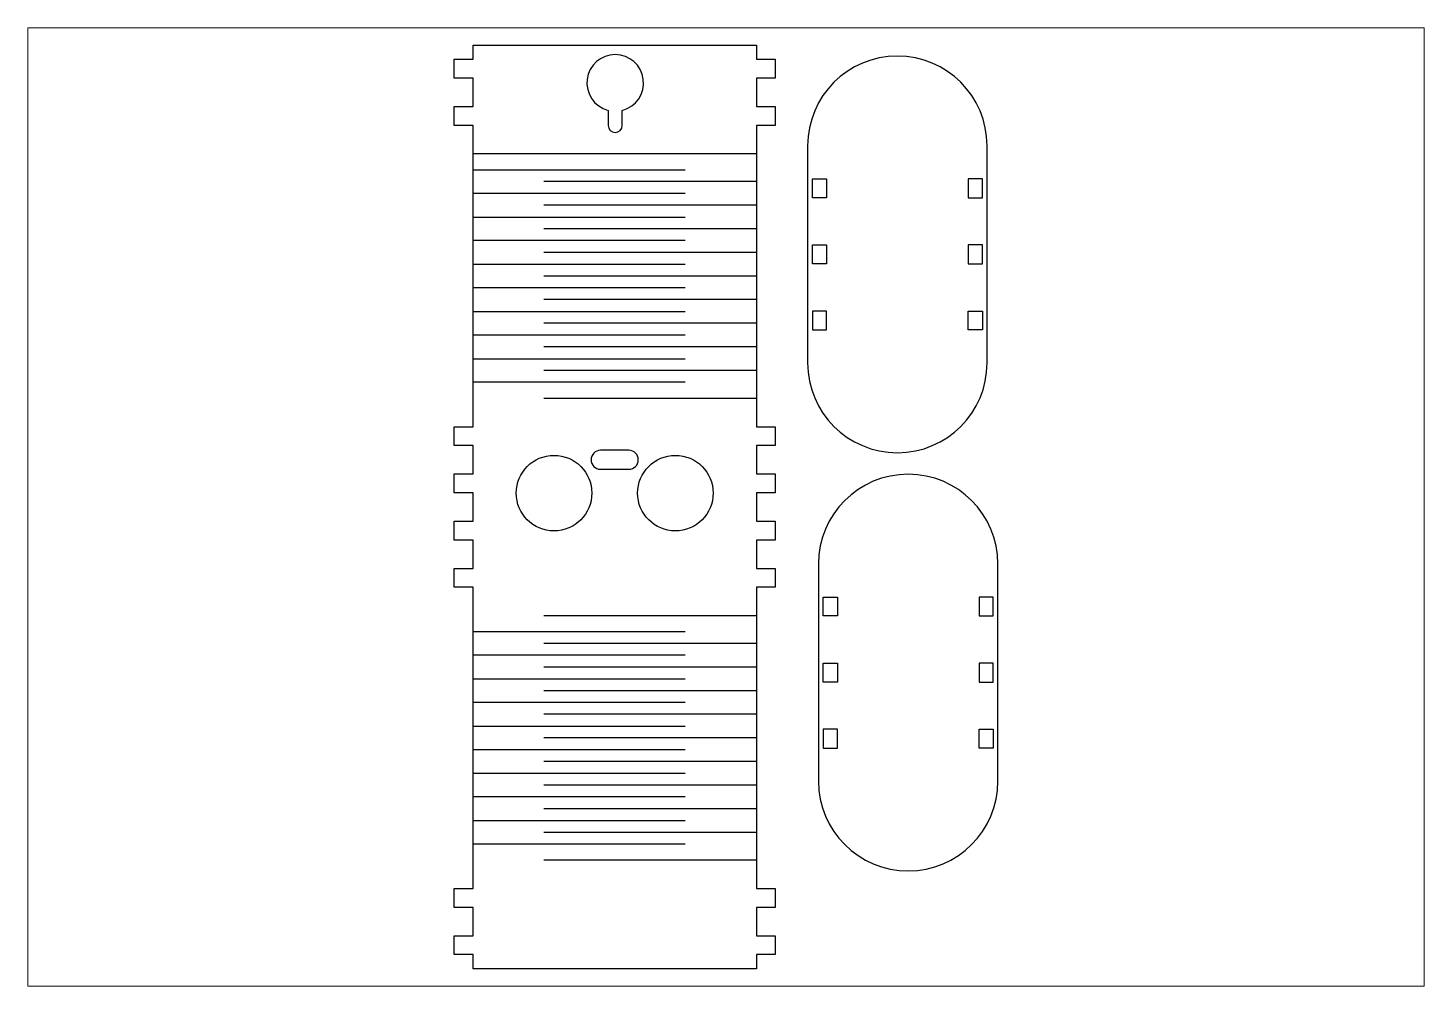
# Paper-space layout 'Layout3' of a CAD drawing. Header units: millimetres. Extents: x 29 to 260, y 20 to 178.
# The model-space entities are those that its viewports show. They can reach past a viewport. Long polylines and large blocks are cut down to what shows.
import ezdxf

# ---------------------------------------------------------------- set-up
doc = ezdxf.new("R2010")
doc.units = ezdxf.units.MM
doc.layers.add('laser cutting', color=1, linetype='Continuous')

msp = doc.modelspace()

# ---------------------------------------------------------------- linework, layer by layer
at = {"layer": 'laser cutting'}
for p, q in [((1256.99, 1823.14), (1196.99, 1823.14)), ((1196.99, 1823.14), (1196.99, 1823.14)), ((1256.99, 1823.14), (1211.99, 1823.14)), ((1196.93, 1819.74), (1241.93, 1819.74)), ((1256.99, 1817.24), (1211.99, 1817.24)), ((1241.93, 1814.74), (1196.99, 1814.74)), ((1196.93, 1809.74), (1241.93, 1809.74)), ((1256.99, 1812.24), (1211.99, 1812.24)), ((1256.99, 1807.24), (1211.99, 1807.24)), ((1241.93, 1804.74), (1196.99, 1804.74)), ((1256.99, 1802.24), (1211.99, 1802.24)), ((1196.93, 1799.74), (1241.93, 1799.74)), ((1241.93, 1794.74), (1196.99, 1794.74)), ((1256.99, 1797.24), (1211.99, 1797.24)), ((1256.99, 1792.24), (1211.99, 1792.24)), ((1196.93, 1789.74), (1241.93, 1789.74)), ((1256.99, 1787.24), (1211.99, 1787.24)), ((1241.93, 1784.74), (1196.99, 1784.74)), ((1256.99, 1782.24), (1211.99, 1782.24)), ((1196.93, 1779.74), (1241.93, 1779.74)), ((1256.99, 1777.24), (1211.99, 1777.24)), ((1241.93, 1774.74), (1196.99, 1774.74)), ((1256.99, 1771.34), (1211.99, 1771.34)), ((1226.99, 1760.34), (1223.99, 1760.34)), ((1229.99, 1760.34), (1226.99, 1760.34)), ((1223.99, 1756.34), (1229.99, 1756.34)), ((1211.99, 1725.34), (1256.99, 1725.34)), ((1196.93, 1721.94), (1241.93, 1721.94)), ((1256.99, 1719.44), (1211.99, 1719.44)), ((1241.93, 1716.94), (1196.99, 1716.94)), ((1256.99, 1714.44), (1211.99, 1714.44)), ((1196.93, 1711.94), (1241.93, 1711.94)), ((1256.99, 1709.44), (1211.99, 1709.44)), ((1241.93, 1706.94), (1196.99, 1706.94)), ((1256.99, 1704.44), (1211.99, 1704.44)), ((1196.93, 1701.94), (1241.93, 1701.94)), ((1256.99, 1699.44), (1211.99, 1699.44)), ((1241.93, 1696.94), (1196.99, 1696.94)), ((1256.99, 1694.44), (1211.99, 1694.44)), ((1196.93, 1691.94), (1241.93, 1691.94)), ((1256.99, 1689.44), (1211.99, 1689.44)), ((1241.93, 1686.94), (1196.99, 1686.94)), ((1256.99, 1684.44), (1211.99, 1684.44)), ((1196.93, 1681.94), (1241.93, 1681.94)), ((1256.99, 1679.44), (1211.99, 1679.44)), ((1241.93, 1676.94), (1196.99, 1676.94)), ((1256.99, 1673.54), (1211.99, 1673.54))]:
    msp.add_line(p, q, dxfattribs=at)
for points in [[(1256.99, 1667.54), (1260.99, 1667.54), (1260.99, 1663.54), (1256.99, 1663.54), (1256.99, 1657.54), (1260.99, 1657.54), (1260.99, 1653.54), (1256.99, 1653.54), (1256.99, 1650.54), (1196.99, 1650.54), (1196.99, 1653.54), (1192.99, 1653.54), (1192.99, 1657.54), (1196.99, 1657.54), (1196.99, 1663.54), (1192.99, 1663.54), (1192.99, 1667.54), (1196.99, 1667.54), (1196.99, 1673.54), (1196.99, 1725.34), (1196.99, 1731.34), (1192.99, 1731.34), (1192.99, 1735.34), (1196.99, 1735.34), (1196.99, 1741.34), (1192.99, 1741.34), (1192.99, 1745.34), (1196.99, 1745.34), (1196.99, 1751.34), (1192.99, 1751.34), (1192.99, 1755.34), (1196.99, 1755.34), (1196.99, 1761.34), (1192.99, 1761.34), (1192.99, 1765.34), (1196.99, 1765.34), (1196.99, 1771.34), (1196.99, 1823.14), (1196.99, 1829.14), (1192.99, 1829.14), (1192.99, 1833.14), (1196.99, 1833.14), (1196.99, 1839.14), (1192.99, 1839.14), (1192.99, 1843.14), (1196.99, 1843.14), (1196.99, 1846.14), (1256.99, 1846.14), (1256.99, 1843.14), (1260.99, 1843.14), (1260.99, 1839.14), (1256.99, 1839.14), (1256.99, 1833.14), (1260.99, 1833.14), (1260.99, 1829.14), (1256.99, 1829.14), (1256.99, 1823.14), (1256.99, 1771.34), (1256.99, 1765.34), (1260.99, 1765.34), (1260.99, 1761.34), (1256.99, 1761.34), (1256.99, 1755.34), (1260.99, 1755.34), (1260.99, 1751.34), (1256.99, 1751.34), (1256.99, 1745.34), (1260.99, 1745.34), (1260.99, 1741.34), (1256.99, 1741.34), (1256.99, 1735.34), (1260.99, 1735.34), (1260.99, 1731.34), (1256.99, 1731.34), (1256.99, 1725.34), (1256.99, 1673.54)], [(1271.85, 1817.83), (1271.85, 1813.83), (1268.85, 1813.83), (1268.85, 1817.83)], [(1304.85, 1817.83), (1301.85, 1817.83), (1301.85, 1813.83), (1304.85, 1813.83)], [(1268.85, 1799.83), (1268.85, 1803.83), (1271.85, 1803.83), (1271.85, 1799.83)], [(1304.85, 1803.83), (1301.85, 1803.83), (1301.85, 1799.83), (1304.85, 1799.83)], [(1271.85, 1785.83), (1271.85, 1789.83), (1268.85, 1789.83), (1268.85, 1785.83)], [(1304.85, 1785.83), (1301.85, 1785.83), (1301.85, 1789.83), (1304.85, 1789.83)], [(1274.14, 1729.27), (1274.14, 1725.27), (1271.14, 1725.27), (1271.14, 1729.27)], [(1307.14, 1729.27), (1304.14, 1729.27), (1304.14, 1725.27), (1307.14, 1725.27)], [(1271.14, 1711.27), (1271.14, 1715.27), (1274.14, 1715.27), (1274.14, 1711.27)], [(1307.14, 1715.27), (1304.14, 1715.27), (1304.14, 1711.27), (1307.14, 1711.27)], [(1274.14, 1697.27), (1274.14, 1701.27), (1271.14, 1701.27), (1271.14, 1697.27)], [(1307.14, 1697.27), (1304.14, 1697.27), (1304.14, 1701.27), (1307.14, 1701.27)]]:
    msp.add_lwpolyline(points, close=True, dxfattribs=at)
for points in [[(1225.6, 1832.33), (1225.6, 1829.14, 1), (1228.6, 1829.14), (1228.6, 1832.33, 7.872983)], [(1305.85, 1824.83, 1), (1267.85, 1824.83), (1267.85, 1778.83, 1), (1305.85, 1778.83)], [(1308.14, 1736.27, 1), (1270.14, 1736.27), (1270.14, 1690.27, 1), (1308.14, 1690.27)]]:
    msp.add_lwpolyline(points, format="xyb", close=True, dxfattribs=at)
for centre in [(1214.14, 1751.27), (1239.84, 1751.27)]:
    msp.add_circle(centre, 8, dxfattribs=at)
for centre, start, end in [((1223.99, 1758.34), 90, 270), ((1229.99, 1758.34), 270, 90)]:
    msp.add_arc(centre, 2, start, end, dxfattribs=at)

psp = doc.layouts.new('Layout3')

# ---------------------------------------------------------------- viewports
at = {"layer": '0', "view_target_point": (1250.56, 1748.34)}
psp.add_viewport(center=(144.23, 98.98), size=(230.77, 158.3605), view_center_point=(0, 0), view_height=202.9011, dxfattribs=at)

doc.saveas('drawing.dxf')
